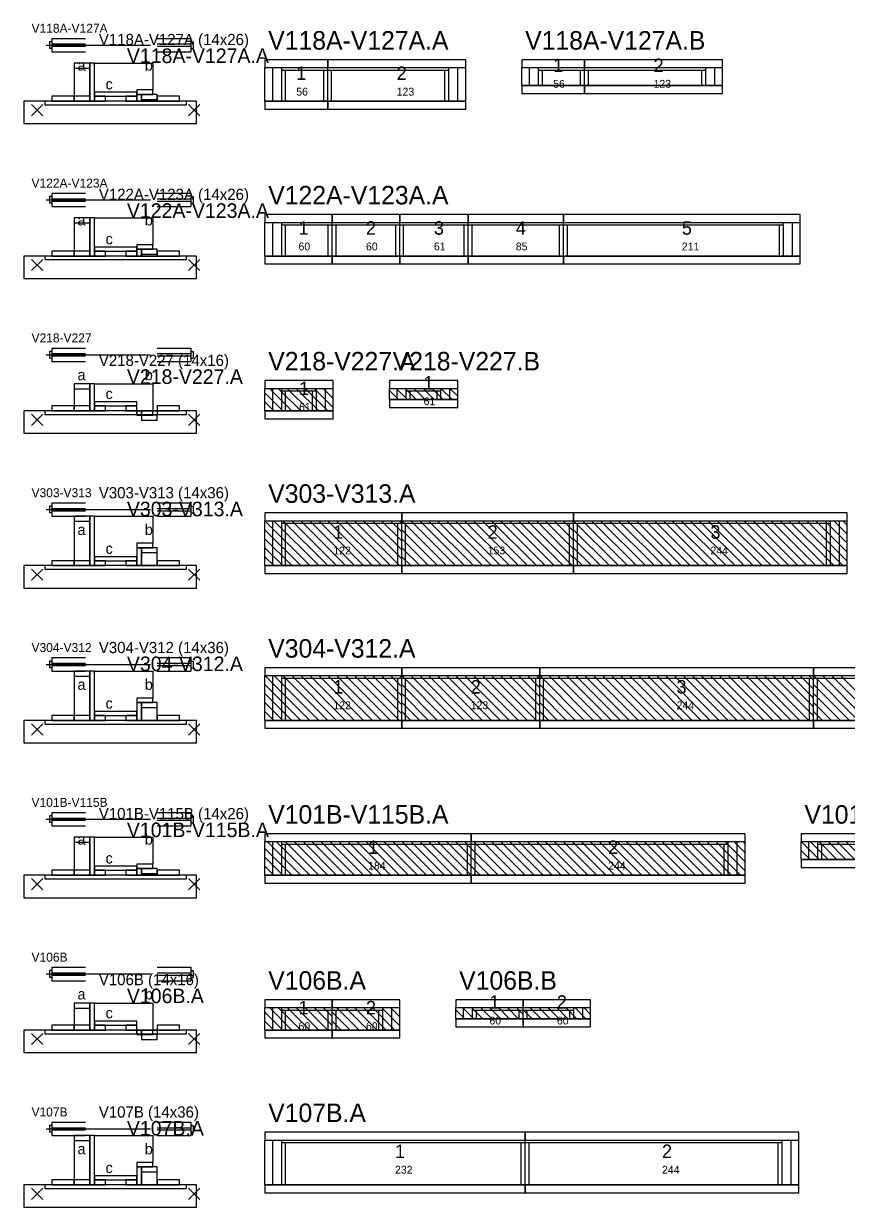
# Model space of a CAD drawing. Header units: metres. Extents: x -10 to 74425, y -2037 to 26.
# Drawn here: x 65070 to 65805, y -1042 to 13 of the extents above; entities that cross this region are included whole.
import ezdxf

# ---------------------------------------------------------------- set-up
doc = ezdxf.new("R2010")
doc.units = ezdxf.units.M
doc.layers.add('LABELS', color=3, linetype='Continuous')
doc.layers.add('VIGAS', color=7, linetype='Continuous')

msp = doc.modelspace()

# ---------------------------------------------------------------- linework, layer by layer
at = {"layer": 'VIGAS'}
for p, q in [((65095.2, 0), (65125.2, 0)), ((65095.2, 0), (65095.2, -12)), ((65189.2, 0), (65219.2, 0)), ((65219.2, 0), (65219.2, -12)), ((65090.2, -6), (65183.2, -6)), ((65093.2, -3), (65093.2, -9)), ((65095.2, -3), (65093.2, -3)), ((65095.2, -9), (65093.2, -9)), ((65095.2, -5), (65125.2, -5)), ((65095.2, -7), (65125.2, -7)), ((65189.2, -5), (65219.2, -5)), ((65189.2, -7), (65219.2, -7)), ((65219.2, -3), (65221.2, -3)), ((65219.2, -9), (65221.2, -9)), ((65221.2, -3), (65221.2, -9)), ((65095.2, -12), (65125.2, -12)), ((65189.2, -12), (65219.2, -12)), ((65285.2, -26), (65341.2, -26)), ((65285.2, -56), (65285.2, -26)), ((65292.2, -56), (65292.2, -26)), ((65300.2, -56), (65300.2, -26)), ((65300.2, -28.2), (65341.2, -28.2)), ((65303.7, -56), (65303.7, -28.2)), ((65337.7, -56), (65337.7, -28.2)), ((65341.2, -56), (65341.2, -26)), ((65341.2, -56), (65341.2, -26)), ((65341.2, -26), (65464.2, -26)), ((65341.2, -56), (65341.2, -26)), ((65341.2, -56), (65341.2, -26)), ((65341.2, -56), (65341.2, -26)), ((65341.2, -28.2), (65449.2, -28.2)), ((65344.7, -56), (65344.7, -28.2)), ((65445.7, -56), (65445.7, -28.2)), ((65449.2, -56), (65449.2, -26)), ((65457.2, -56), (65457.2, -26)), ((65464.2, -56), (65464.2, -26)), ((65514.2, -26), (65570.2, -26)), ((65514.2, -42), (65514.2, -26)), ((65521.2, -42), (65521.2, -26)), ((65529.2, -42), (65529.2, -26)), ((65529.2, -28.2), (65570.2, -28.2)), ((65532.7, -42), (65532.7, -28.2)), ((65566.7, -42), (65566.7, -28.2)), ((65570.2, -42), (65570.2, -26)), ((65570.2, -42), (65570.2, -26)), ((65570.2, -26), (65693.2, -26)), ((65570.2, -42), (65570.2, -26)), ((65570.2, -42), (65570.2, -26)), ((65570.2, -42), (65570.2, -26)), ((65570.2, -28.2), (65678.2, -28.2)), ((65573.7, -42), (65573.7, -28.2)), ((65674.7, -42), (65674.7, -28.2)), ((65678.2, -42), (65678.2, -26)), ((65686.2, -42), (65686.2, -26)), ((65693.2, -42), (65693.2, -26)), ((65514.2, -42), (65570.2, -42)), ((65529.2, -42), (65532.7, -42)), ((65566.7, -42), (65570.2, -42)), ((65570.2, -42), (65693.2, -42)), ((65570.2, -42), (65573.7, -42)), ((65674.7, -42), (65678.2, -42)), ((65077.2, -69), (65087.2, -59)), ((65077.2, -59), (65087.2, -69)), ((65217.2, -69), (65227.2, -59)), ((65217.2, -59), (65227.2, -69)), ((65285.2, -56), (65341.2, -56)), ((65300.2, -56), (65303.7, -56)), ((65337.7, -56), (65341.2, -56)), ((65341.2, -56), (65464.2, -56)), ((65341.2, -56), (65344.7, -56)), ((65445.7, -56), (65449.2, -56)), ((65090.2, -144), (65183.2, -144)), ((65093.2, -141), (65093.2, -147)), ((65095.2, -141), (65093.2, -141)), ((65095.2, -147), (65093.2, -147)), ((65095.2, -138), (65125.2, -138)), ((65095.2, -138), (65095.2, -150)), ((65095.2, -143), (65125.2, -143)), ((65095.2, -145), (65125.2, -145)), ((65189.2, -138), (65219.2, -138)), ((65189.2, -143), (65219.2, -143)), ((65189.2, -145), (65219.2, -145)), ((65219.2, -138), (65219.2, -150)), ((65219.2, -141), (65221.2, -141)), ((65219.2, -147), (65221.2, -147)), ((65221.2, -141), (65221.2, -147)), ((65095.2, -150), (65125.2, -150)), ((65189.2, -150), (65219.2, -150)), ((65285.2, -164), (65345.2, -164)), ((65285.2, -194), (65285.2, -164)), ((65292.2, -194), (65292.2, -164)), ((65300.2, -194), (65300.2, -164)), ((65300.2, -166.2), (65345.2, -166.2)), ((65303.7, -194), (65303.7, -166.2)), ((65341.7, -194), (65341.7, -166.2)), ((65345.2, -194), (65345.2, -164)), ((65345.2, -194), (65345.2, -164)), ((65345.2, -164), (65405.4, -164)), ((65345.2, -194), (65345.2, -164)), ((65345.2, -194), (65345.2, -164)), ((65345.2, -194), (65345.2, -164)), ((65345.2, -166.2), (65405.4, -166.2)), ((65348.7, -194), (65348.7, -166.2)), ((65401.9, -194), (65401.9, -166.2)), ((65405.4, -194), (65405.4, -164)), ((65405.4, -194), (65405.4, -164)), ((65405.4, -164), (65466.4, -164)), ((65405.4, -194), (65405.4, -164)), ((65405.4, -194), (65405.4, -164)), ((65405.4, -194), (65405.4, -164)), ((65405.4, -166.2), (65466.4, -166.2)), ((65408.9, -194), (65408.9, -166.2)), ((65462.9, -194), (65462.9, -166.2)), ((65466.4, -194), (65466.4, -164)), ((65466.4, -194), (65466.4, -164)), ((65466.4, -164), (65551.4, -164)), ((65466.4, -194), (65466.4, -164)), ((65466.4, -194), (65466.4, -164)), ((65466.4, -194), (65466.4, -164)), ((65466.4, -166.2), (65551.4, -166.2)), ((65469.9, -194), (65469.9, -166.2)), ((65547.9, -194), (65547.9, -166.2)), ((65551.4, -194), (65551.4, -164)), ((65551.4, -194), (65551.4, -164)), ((65551.4, -164), (65762.4, -164)), ((65551.4, -194), (65551.4, -164)), ((65551.4, -194), (65551.4, -164)), ((65551.4, -194), (65551.4, -164)), ((65551.4, -166.2), (65747.4, -166.2)), ((65554.9, -194), (65554.9, -166.2)), ((65743.9, -194), (65743.9, -166.2)), ((65747.4, -194), (65747.4, -164)), ((65755.4, -194), (65755.4, -164)), ((65762.4, -194), (65762.4, -164)), ((65077.2, -207), (65087.2, -197)), ((65077.2, -197), (65087.2, -207)), ((65217.2, -207), (65227.2, -197)), ((65217.2, -197), (65227.2, -207)), ((65285.2, -194), (65345.2, -194)), ((65300.2, -194), (65303.7, -194)), ((65341.7, -194), (65345.2, -194)), ((65345.2, -194), (65405.4, -194)), ((65345.2, -194), (65348.7, -194)), ((65401.9, -194), (65405.4, -194)), ((65405.4, -194), (65466.4, -194)), ((65405.4, -194), (65408.9, -194)), ((65462.9, -194), (65466.4, -194)), ((65466.4, -194), (65551.4, -194)), ((65466.4, -194), (65469.9, -194)), ((65547.9, -194), (65551.4, -194)), ((65551.4, -194), (65762.4, -194)), ((65551.4, -194), (65554.9, -194)), ((65743.9, -194), (65747.4, -194)), ((65090.2, -282), (65183.2, -282)), ((65093.2, -279), (65093.2, -285)), ((65095.2, -279), (65093.2, -279)), ((65095.2, -276), (65125.2, -276)), ((65095.2, -276), (65095.2, -288)), ((65095.2, -281), (65125.2, -281)), ((65095.2, -283), (65125.2, -283)), ((65189.2, -276), (65219.2, -276)), ((65189.2, -281), (65219.2, -281)), ((65189.2, -283), (65219.2, -283)), ((65219.2, -276), (65219.2, -288)), ((65219.2, -279), (65221.2, -279)), ((65221.2, -279), (65221.2, -285)), ((65095.2, -285), (65093.2, -285)), ((65095.2, -288), (65125.2, -288)), ((65189.2, -288), (65219.2, -288)), ((65219.2, -285), (65221.2, -285)), ((65285.2, -312), (65346.2, -312)), ((65285.2, -332), (65285.2, -312)), ((65301.2, -332), (65285.2, -316)), ((65309.2, -332), (65289.2, -312)), ((65292.2, -332), (65292.2, -312)), ((65317.2, -332), (65297.2, -312)), ((65300.2, -332), (65300.2, -312)), ((65300.2, -314.2), (65331.2, -314.2)), ((65303.7, -332), (65303.7, -314.2)), ((65325.2, -332), (65305.2, -312)), ((65333.2, -332), (65313.2, -312)), ((65341.2, -332), (65321.2, -312)), ((65327.7, -332), (65327.7, -314.2)), ((65346.2, -329), (65329.2, -312)), ((65331.2, -332), (65331.2, -312)), ((65346.2, -321), (65337.2, -312)), ((65339.2, -332), (65339.2, -312)), ((65346.2, -313), (65345.2, -312)), ((65346.2, -332), (65346.2, -312)), ((65396.2, -312), (65457.2, -312)), ((65396.2, -322), (65396.2, -312)), ((65404.2, -322), (65396.2, -314)), ((65412.2, -322), (65402.2, -312)), ((65403.2, -322), (65403.2, -312)), ((65420.2, -322), (65410.2, -312)), ((65411.2, -322), (65411.2, -312)), ((65411.2, -314.2), (65442.2, -314.2)), ((65414.7, -322), (65414.7, -314.2)), ((65428.2, -322), (65418.2, -312)), ((65436.2, -322), (65426.2, -312)), ((65444.2, -322), (65434.2, -312)), ((65438.7, -322), (65438.7, -314.2)), ((65442.2, -322), (65442.2, -312)), ((65452.2, -322), (65442.2, -312)), ((65450.2, -322), (65450.2, -312)), ((65457.2, -319), (65450.2, -312)), ((65457.2, -322), (65457.2, -312)), ((65293.2, -332), (65285.2, -324)), ((65396.2, -322), (65457.2, -322)), ((65396.2, -322), (65396.2, -322)), ((65411.2, -322), (65414.7, -322)), ((65438.7, -322), (65442.2, -322)), ((65077.2, -345), (65087.2, -335)), ((65077.2, -335), (65087.2, -345)), ((65217.2, -345), (65227.2, -335)), ((65217.2, -335), (65227.2, -345)), ((65285.2, -332), (65346.2, -332)), ((65285.2, -332), (65285.2, -332)), ((65300.2, -332), (65303.7, -332)), ((65327.7, -332), (65331.2, -332)), ((65090.2, -420), (65183.2, -420)), ((65093.2, -417), (65093.2, -423)), ((65095.2, -417), (65093.2, -417)), ((65095.2, -414), (65125.2, -414)), ((65095.2, -414), (65095.2, -426)), ((65095.2, -419), (65125.2, -419)), ((65095.2, -421), (65125.2, -421)), ((65189.2, -414), (65219.2, -414)), ((65189.2, -419), (65219.2, -419)), ((65189.2, -421), (65219.2, -421)), ((65219.2, -414), (65219.2, -426)), ((65219.2, -417), (65221.2, -417)), ((65221.2, -417), (65221.2, -423)), ((65095.2, -423), (65093.2, -423)), ((65095.2, -426), (65125.2, -426)), ((65189.2, -426), (65219.2, -426)), ((65219.2, -423), (65221.2, -423)), ((65285.2, -430), (65407.2, -430)), ((65285.2, -470), (65285.2, -430)), ((65325.2, -470), (65285.2, -430)), ((65292.2, -470), (65292.2, -430)), ((65333.2, -470), (65293.2, -430)), ((65300.2, -470), (65300.2, -430)), ((65300.2, -432.2), (65407.2, -432.2)), ((65341.2, -470), (65301.2, -430)), ((65303.7, -470), (65303.7, -432.2)), ((65349.2, -470), (65309.2, -430)), ((65357.2, -470), (65317.2, -430)), ((65365.2, -470), (65325.2, -430)), ((65373.2, -470), (65333.2, -430)), ((65381.2, -470), (65341.2, -430)), ((65389.2, -470), (65349.2, -430)), ((65397.2, -470), (65357.2, -430)), ((65405.2, -470), (65365.2, -430)), ((65407.2, -464), (65373.2, -430)), ((65407.2, -456), (65381.2, -430)), ((65407.2, -448), (65389.2, -430)), ((65407.2, -440), (65397.2, -430)), ((65403.7, -470), (65403.7, -432.2)), ((65407.2, -432), (65405.2, -430)), ((65407.2, -470), (65407.2, -430)), ((65407.2, -470), (65407.2, -430)), ((65407.2, -430), (65560.4, -430)), ((65407.2, -470), (65407.2, -430)), ((65407.2, -470), (65407.2, -430)), ((65407.2, -470), (65407.2, -430)), ((65447.2, -470), (65407.2, -430)), ((65407.2, -432.2), (65560.4, -432.2)), ((65410.7, -470), (65410.7, -432.2)), ((65455.2, -470), (65415.2, -430)), ((65463.2, -470), (65423.2, -430)), ((65471.2, -470), (65431.2, -430)), ((65479.2, -470), (65439.2, -430)), ((65487.2, -470), (65447.2, -430)), ((65495.2, -470), (65455.2, -430)), ((65503.2, -470), (65463.2, -430)), ((65511.2, -470), (65471.2, -430)), ((65519.2, -470), (65479.2, -430)), ((65527.2, -470), (65487.2, -430)), ((65535.2, -470), (65495.2, -430)), ((65543.2, -470), (65503.2, -430)), ((65551.2, -470), (65511.2, -430)), ((65559.2, -470), (65519.2, -430)), ((65560.4, -463.2), (65527.2, -430)), ((65560.4, -455.2), (65535.2, -430)), ((65560.4, -447.2), (65543.2, -430)), ((65560.4, -439.2), (65551.2, -430)), ((65556.9, -470), (65556.9, -432.2)), ((65560.4, -431.2), (65559.2, -430)), ((65560.4, -470), (65560.4, -430)), ((65560.4, -470), (65560.4, -430)), ((65560.4, -430), (65804.4, -430)), ((65560.4, -470), (65560.4, -430)), ((65560.4, -470), (65560.4, -430)), ((65560.4, -470), (65560.4, -430)), ((65600.4, -470), (65560.4, -430)), ((65560.4, -432.2), (65789.4, -432.2)), ((65563.9, -470), (65563.9, -432.2)), ((65608.4, -470), (65568.4, -430)), ((65616.4, -470), (65576.4, -430)), ((65624.4, -470), (65584.4, -430)), ((65632.4, -470), (65592.4, -430)), ((65640.4, -470), (65600.4, -430)), ((65648.4, -470), (65608.4, -430)), ((65656.4, -470), (65616.4, -430)), ((65664.4, -470), (65624.4, -430)), ((65672.4, -470), (65632.4, -430)), ((65680.4, -470), (65640.4, -430)), ((65688.4, -470), (65648.4, -430)), ((65696.4, -470), (65656.4, -430)), ((65704.4, -470), (65664.4, -430)), ((65712.4, -470), (65672.4, -430)), ((65720.4, -470), (65680.4, -430)), ((65728.4, -470), (65688.4, -430)), ((65736.4, -470), (65696.4, -430)), ((65744.4, -470), (65704.4, -430)), ((65752.4, -470), (65712.4, -430)), ((65760.4, -470), (65720.4, -430)), ((65768.4, -470), (65728.4, -430)), ((65776.4, -470), (65736.4, -430)), ((65784.4, -470), (65744.4, -430)), ((65792.4, -470), (65752.4, -430)), ((65800.4, -470), (65760.4, -430)), ((65804.4, -466), (65768.4, -430)), ((65804.4, -458), (65776.4, -430)), ((65804.4, -450), (65784.4, -430)), ((65785.9, -470), (65785.9, -432.2)), ((65789.4, -470), (65789.4, -430)), ((65804.4, -442), (65792.4, -430)), ((65797.4, -470), (65797.4, -430)), ((65804.4, -434), (65800.4, -430)), ((65804.4, -470), (65804.4, -430)), ((65317.2, -470), (65285.2, -438)), ((65439.2, -470), (65407.2, -438)), ((65592.4, -470), (65560.4, -438)), ((65309.2, -470), (65285.2, -446)), ((65431.2, -470), (65407.2, -446)), ((65584.4, -470), (65560.4, -446)), ((65301.2, -470), (65285.2, -454)), ((65293.2, -470), (65285.2, -462)), ((65423.2, -470), (65407.2, -454)), ((65415.2, -470), (65407.2, -462)), ((65576.4, -470), (65560.4, -454)), ((65568.4, -470), (65560.4, -462)), ((65077.2, -483), (65087.2, -473)), ((65077.2, -473), (65087.2, -483)), ((65217.2, -483), (65227.2, -473)), ((65217.2, -473), (65227.2, -483)), ((65285.2, -470), (65407.2, -470)), ((65285.2, -470), (65285.2, -470)), ((65300.2, -470), (65303.7, -470)), ((65403.7, -470), (65407.2, -470)), ((65407.2, -470), (65560.4, -470)), ((65407.2, -470), (65410.7, -470)), ((65407.2, -470), (65407.2, -470)), ((65556.9, -470), (65560.4, -470)), ((65560.4, -470), (65804.4, -470)), ((65560.4, -470), (65563.9, -470)), ((65560.4, -470), (65560.4, -470)), ((65785.9, -470), (65789.4, -470)), ((65090.2, -558), (65183.2, -558)), ((65093.2, -555), (65093.2, -561)), ((65095.2, -555), (65093.2, -555)), ((65095.2, -552), (65125.2, -552)), ((65095.2, -552), (65095.2, -564)), ((65095.2, -557), (65125.2, -557)), ((65095.2, -559), (65125.2, -559)), ((65189.2, -552), (65219.2, -552)), ((65189.2, -557), (65219.2, -557)), ((65189.2, -559), (65219.2, -559)), ((65219.2, -552), (65219.2, -564)), ((65219.2, -555), (65221.2, -555)), ((65221.2, -555), (65221.2, -561)), ((65095.2, -561), (65093.2, -561)), ((65095.2, -564), (65125.2, -564)), ((65189.2, -564), (65219.2, -564)), ((65219.2, -561), (65221.2, -561)), ((65285.2, -568), (65407.2, -568)), ((65285.2, -608), (65285.2, -568)), ((65325.2, -608), (65285.2, -568)), ((65292.2, -608), (65292.2, -568)), ((65333.2, -608), (65293.2, -568)), ((65300.2, -608), (65300.2, -568)), ((65341.2, -608), (65301.2, -568)), ((65349.2, -608), (65309.2, -568)), ((65357.2, -608), (65317.2, -568)), ((65365.2, -608), (65325.2, -568)), ((65373.2, -608), (65333.2, -568)), ((65381.2, -608), (65341.2, -568)), ((65389.2, -608), (65349.2, -568)), ((65397.2, -608), (65357.2, -568)), ((65405.2, -608), (65365.2, -568)), ((65407.2, -602), (65373.2, -568)), ((65407.2, -594), (65381.2, -568)), ((65407.2, -586), (65389.2, -568)), ((65407.2, -578), (65397.2, -568)), ((65407.2, -570), (65405.2, -568)), ((65407.2, -608), (65407.2, -568)), ((65407.2, -608), (65407.2, -568)), ((65407.2, -568), (65530.2, -568)), ((65407.2, -608), (65407.2, -568)), ((65407.2, -608), (65407.2, -568)), ((65407.2, -608), (65407.2, -568)), ((65447.2, -608), (65407.2, -568)), ((65455.2, -608), (65415.2, -568)), ((65463.2, -608), (65423.2, -568)), ((65471.2, -608), (65431.2, -568)), ((65479.2, -608), (65439.2, -568)), ((65487.2, -608), (65447.2, -568)), ((65495.2, -608), (65455.2, -568)), ((65503.2, -608), (65463.2, -568)), ((65511.2, -608), (65471.2, -568)), ((65519.2, -608), (65479.2, -568)), ((65527.2, -608), (65487.2, -568)), ((65530.2, -603), (65495.2, -568)), ((65530.2, -595), (65503.2, -568)), ((65530.2, -587), (65511.2, -568)), ((65530.2, -579), (65519.2, -568)), ((65530.2, -571), (65527.2, -568)), ((65530.2, -608), (65530.2, -568)), ((65530.2, -608), (65530.2, -568)), ((65530.2, -568), (65774.2, -568)), ((65530.2, -608), (65530.2, -568)), ((65530.2, -608), (65530.2, -568)), ((65530.2, -608), (65530.2, -568)), ((65570.2, -608), (65530.2, -568)), ((65578.2, -608), (65538.2, -568)), ((65586.2, -608), (65546.2, -568)), ((65594.2, -608), (65554.2, -568)), ((65602.2, -608), (65562.2, -568)), ((65610.2, -608), (65570.2, -568)), ((65618.2, -608), (65578.2, -568)), ((65626.2, -608), (65586.2, -568)), ((65634.2, -608), (65594.2, -568)), ((65642.2, -608), (65602.2, -568)), ((65650.2, -608), (65610.2, -568)), ((65658.2, -608), (65618.2, -568)), ((65666.2, -608), (65626.2, -568)), ((65674.2, -608), (65634.2, -568)), ((65682.2, -608), (65642.2, -568)), ((65690.2, -608), (65650.2, -568)), ((65698.2, -608), (65658.2, -568)), ((65706.2, -608), (65666.2, -568)), ((65714.2, -608), (65674.2, -568)), ((65722.2, -608), (65682.2, -568)), ((65730.2, -608), (65690.2, -568)), ((65738.2, -608), (65698.2, -568)), ((65746.2, -608), (65706.2, -568)), ((65754.2, -608), (65714.2, -568)), ((65762.2, -608), (65722.2, -568)), ((65770.2, -608), (65730.2, -568)), ((65774.2, -604), (65738.2, -568)), ((65774.2, -596), (65746.2, -568)), ((65774.2, -588), (65754.2, -568)), ((65774.2, -580), (65762.2, -568)), ((65774.2, -572), (65770.2, -568)), ((65774.2, -608), (65774.2, -568)), ((65774.2, -608), (65774.2, -568)), ((65774.2, -568), (66018.2, -568)), ((65774.2, -608), (65774.2, -568)), ((65774.2, -608), (65774.2, -568)), ((65774.2, -608), (65774.2, -568)), ((65814.2, -608), (65774.2, -568)), ((65822.2, -608), (65782.2, -568)), ((65830.2, -608), (65790.2, -568)), ((65838.2, -608), (65798.2, -568)), ((65317.2, -608), (65285.2, -576)), ((65300.2, -570.2), (65407.2, -570.2)), ((65303.7, -608), (65303.7, -570.2)), ((65403.7, -608), (65403.7, -570.2)), ((65407.2, -570.2), (65530.2, -570.2)), ((65439.2, -608), (65407.2, -576)), ((65410.7, -608), (65410.7, -570.2)), ((65526.7, -608), (65526.7, -570.2)), ((65530.2, -570.2), (65774.2, -570.2)), ((65562.2, -608), (65530.2, -576)), ((65533.7, -608), (65533.7, -570.2)), ((65770.7, -608), (65770.7, -570.2)), ((65774.2, -570.2), (66018.2, -570.2)), ((65806.2, -608), (65774.2, -576)), ((65777.7, -608), (65777.7, -570.2)), ((65309.2, -608), (65285.2, -584)), ((65431.2, -608), (65407.2, -584)), ((65554.2, -608), (65530.2, -584)), ((65798.2, -608), (65774.2, -584)), ((65301.2, -608), (65285.2, -592)), ((65293.2, -608), (65285.2, -600)), ((65423.2, -608), (65407.2, -592)), ((65415.2, -608), (65407.2, -600)), ((65546.2, -608), (65530.2, -592)), ((65538.2, -608), (65530.2, -600)), ((65790.2, -608), (65774.2, -592)), ((65782.2, -608), (65774.2, -600)), ((65077.2, -621), (65087.2, -611)), ((65077.2, -611), (65087.2, -621)), ((65217.2, -621), (65227.2, -611)), ((65217.2, -611), (65227.2, -621)), ((65285.2, -608), (65407.2, -608)), ((65285.2, -608), (65285.2, -608)), ((65300.2, -608), (65303.7, -608)), ((65403.7, -608), (65407.2, -608)), ((65407.2, -608), (65530.2, -608)), ((65407.2, -608), (65410.7, -608)), ((65407.2, -608), (65407.2, -608)), ((65526.7, -608), (65530.2, -608)), ((65530.2, -608), (65774.2, -608)), ((65530.2, -608), (65533.7, -608)), ((65530.2, -608), (65530.2, -608)), ((65770.7, -608), (65774.2, -608)), ((65774.2, -608), (66018.2, -608)), ((65774.2, -608), (65777.7, -608)), ((65774.2, -608), (65774.2, -608)), ((65090.2, -696), (65183.2, -696)), ((65093.2, -693), (65093.2, -699)), ((65095.2, -693), (65093.2, -693)), ((65095.2, -690), (65125.2, -690)), ((65095.2, -690), (65095.2, -702)), ((65095.2, -695), (65125.2, -695)), ((65189.2, -690), (65219.2, -690)), ((65189.2, -695), (65219.2, -695)), ((65219.2, -690), (65219.2, -702)), ((65219.2, -693), (65221.2, -693)), ((65221.2, -693), (65221.2, -699)), ((65095.2, -699), (65093.2, -699)), ((65095.2, -697), (65125.2, -697)), ((65095.2, -702), (65125.2, -702)), ((65189.2, -697), (65219.2, -697)), ((65189.2, -702), (65219.2, -702)), ((65219.2, -699), (65221.2, -699)), ((65285.2, -716), (65469.2, -716)), ((65285.2, -746), (65285.2, -716)), ((65317.2, -746), (65287.2, -716)), ((65292.2, -746), (65292.2, -716)), ((65325.2, -746), (65295.2, -716)), ((65300.2, -746), (65300.2, -716)), ((65333.2, -746), (65303.2, -716)), ((65341.2, -746), (65311.2, -716)), ((65349.2, -746), (65319.2, -716)), ((65357.2, -746), (65327.2, -716)), ((65365.2, -746), (65335.2, -716)), ((65373.2, -746), (65343.2, -716)), ((65381.2, -746), (65351.2, -716)), ((65389.2, -746), (65359.2, -716)), ((65397.2, -746), (65367.2, -716)), ((65405.2, -746), (65375.2, -716)), ((65413.2, -746), (65383.2, -716)), ((65421.2, -746), (65391.2, -716)), ((65429.2, -746), (65399.2, -716)), ((65437.2, -746), (65407.2, -716)), ((65445.2, -746), (65415.2, -716)), ((65453.2, -746), (65423.2, -716)), ((65461.2, -746), (65431.2, -716)), ((65469.2, -746), (65439.2, -716)), ((65469.2, -738), (65447.2, -716)), ((65469.2, -730), (65455.2, -716)), ((65469.2, -722), (65463.2, -716)), ((65469.2, -746), (65469.2, -716)), ((65469.2, -746), (65469.2, -716)), ((65469.2, -716), (65713.2, -716)), ((65469.2, -746), (65469.2, -716)), ((65469.2, -746), (65469.2, -716)), ((65469.2, -746), (65469.2, -716)), ((65501.2, -746), (65471.2, -716)), ((65509.2, -746), (65479.2, -716)), ((65517.2, -746), (65487.2, -716)), ((65525.2, -746), (65495.2, -716)), ((65533.2, -746), (65503.2, -716)), ((65541.2, -746), (65511.2, -716)), ((65549.2, -746), (65519.2, -716)), ((65557.2, -746), (65527.2, -716)), ((65565.2, -746), (65535.2, -716)), ((65573.2, -746), (65543.2, -716)), ((65581.2, -746), (65551.2, -716)), ((65589.2, -746), (65559.2, -716)), ((65597.2, -746), (65567.2, -716)), ((65605.2, -746), (65575.2, -716)), ((65613.2, -746), (65583.2, -716)), ((65621.2, -746), (65591.2, -716)), ((65629.2, -746), (65599.2, -716)), ((65637.2, -746), (65607.2, -716)), ((65645.2, -746), (65615.2, -716)), ((65653.2, -746), (65623.2, -716)), ((65661.2, -746), (65631.2, -716)), ((65669.2, -746), (65639.2, -716)), ((65677.2, -746), (65647.2, -716)), ((65685.2, -746), (65655.2, -716)), ((65693.2, -746), (65663.2, -716)), ((65701.2, -746), (65671.2, -716)), ((65709.2, -746), (65679.2, -716)), ((65713.2, -742), (65687.2, -716)), ((65713.2, -734), (65695.2, -716)), ((65698.2, -746), (65698.2, -716)), ((65713.2, -726), (65703.2, -716)), ((65706.2, -746), (65706.2, -716)), ((65713.2, -718), (65711.2, -716)), ((65713.2, -746), (65713.2, -716)), ((65763.2, -716), (65947.2, -716)), ((65763.2, -732), (65763.2, -716)), ((65779.2, -732), (65763.2, -716)), ((65770.2, -732), (65770.2, -716)), ((65787.2, -732), (65771.2, -716)), ((65778.2, -732), (65778.2, -716)), ((65795.2, -732), (65779.2, -716)), ((65803.2, -732), (65787.2, -716)), ((65811.2, -732), (65795.2, -716)), ((65819.2, -732), (65803.2, -716)), ((65309.2, -746), (65285.2, -722)), ((65300.2, -718.2), (65469.2, -718.2)), ((65303.7, -746), (65303.7, -718.2)), ((65465.7, -746), (65465.7, -718.2)), ((65469.2, -718.2), (65698.2, -718.2)), ((65493.2, -746), (65469.2, -722)), ((65472.7, -746), (65472.7, -718.2)), ((65694.7, -746), (65694.7, -718.2)), ((65771.2, -732), (65763.2, -724)), ((65778.2, -718.2), (65947.2, -718.2)), ((65781.7, -732), (65781.7, -718.2)), ((65301.2, -746), (65285.2, -730)), ((65293.2, -746), (65285.2, -738)), ((65485.2, -746), (65469.2, -730)), ((65477.2, -746), (65469.2, -738)), ((65763.2, -732), (65947.2, -732)), ((65763.2, -732), (65763.2, -732)), ((65778.2, -732), (65781.7, -732)), ((65077.2, -759), (65087.2, -749)), ((65077.2, -749), (65087.2, -759)), ((65217.2, -759), (65227.2, -749)), ((65217.2, -749), (65227.2, -759)), ((65285.2, -746), (65469.2, -746)), ((65285.2, -746), (65285.2, -746)), ((65300.2, -746), (65303.7, -746)), ((65465.7, -746), (65469.2, -746)), ((65469.2, -746), (65713.2, -746)), ((65469.2, -746), (65472.7, -746)), ((65469.2, -746), (65469.2, -746)), ((65694.7, -746), (65698.2, -746)), ((65093.2, -831), (65093.2, -837)), ((65095.2, -831), (65093.2, -831)), ((65095.2, -828), (65125.2, -828)), ((65095.2, -828), (65095.2, -840)), ((65095.2, -833), (65125.2, -833)), ((65189.2, -828), (65219.2, -828)), ((65189.2, -833), (65219.2, -833)), ((65219.2, -828), (65219.2, -840)), ((65219.2, -831), (65221.2, -831)), ((65221.2, -831), (65221.2, -837)), ((65090.2, -834), (65183.2, -834)), ((65095.2, -837), (65093.2, -837)), ((65095.2, -835), (65125.2, -835)), ((65095.2, -840), (65125.2, -840)), ((65189.2, -835), (65219.2, -835)), ((65189.2, -840), (65219.2, -840)), ((65219.2, -837), (65221.2, -837)), ((65285.2, -864), (65345.2, -864)), ((65285.2, -884), (65285.2, -864)), ((65309.2, -884), (65289.2, -864)), ((65292.2, -884), (65292.2, -864)), ((65317.2, -884), (65297.2, -864)), ((65300.2, -884), (65300.2, -864)), ((65325.2, -884), (65305.2, -864)), ((65333.2, -884), (65313.2, -864)), ((65341.2, -884), (65321.2, -864)), ((65345.2, -880), (65329.2, -864)), ((65345.2, -872), (65337.2, -864)), ((65345.2, -884), (65345.2, -864)), ((65345.2, -884), (65345.2, -864)), ((65345.2, -864), (65405.4, -864)), ((65345.2, -884), (65345.2, -864)), ((65345.2, -884), (65345.2, -864)), ((65345.2, -884), (65345.2, -864)), ((65345.2, -864), (65345.2, -864)), ((65369.2, -884), (65349.2, -864)), ((65377.2, -884), (65357.2, -864)), ((65385.2, -884), (65365.2, -864)), ((65393.2, -884), (65373.2, -864)), ((65401.2, -884), (65381.2, -864)), ((65405.4, -880.2), (65389.2, -864)), ((65390.4, -884), (65390.4, -864)), ((65405.4, -872.2), (65397.2, -864)), ((65398.4, -884), (65398.4, -864)), ((65405.4, -864.2), (65405.2, -864)), ((65405.4, -884), (65405.4, -864)), ((65455.4, -864), (65515.4, -864)), ((65455.4, -874), (65455.4, -864)), ((65471.4, -874), (65461.4, -864)), ((65462.4, -874), (65462.4, -864)), ((65479.4, -874), (65469.4, -864)), ((65470.4, -874), (65470.4, -864)), ((65487.4, -874), (65477.4, -864)), ((65495.4, -874), (65485.4, -864)), ((65503.4, -874), (65493.4, -864)), ((65511.4, -874), (65501.4, -864)), ((65515.4, -870), (65509.4, -864)), ((65515.4, -874), (65515.4, -864)), ((65515.4, -874), (65515.4, -864)), ((65515.4, -864), (65575.6, -864)), ((65515.4, -874), (65515.4, -864)), ((65515.4, -874), (65515.4, -864)), ((65515.4, -874), (65515.4, -864)), ((65531.4, -874), (65521.4, -864)), ((65539.4, -874), (65529.4, -864)), ((65547.4, -874), (65537.4, -864)), ((65555.4, -874), (65545.4, -864)), ((65563.4, -874), (65553.4, -864)), ((65560.6, -874), (65560.6, -864)), ((65571.4, -874), (65561.4, -864)), ((65568.6, -874), (65568.6, -864)), ((65575.6, -870.2), (65569.4, -864)), ((65575.6, -874), (65575.6, -864)), ((65301.2, -884), (65285.2, -868)), ((65300.2, -866.2), (65345.2, -866.2)), ((65303.7, -884), (65303.7, -866.2)), ((65341.7, -884), (65341.7, -866.2)), ((65345.2, -866.2), (65390.4, -866.2)), ((65361.2, -884), (65345.2, -868)), ((65348.7, -884), (65348.7, -866.2)), ((65386.9, -884), (65386.9, -866.2)), ((65463.4, -874), (65455.4, -866)), ((65455.4, -874), (65515.4, -874)), ((65455.4, -874), (65455.4, -874)), ((65470.4, -866.2), (65515.4, -866.2)), ((65470.4, -874), (65473.9, -874)), ((65473.9, -874), (65473.9, -866.2)), ((65511.9, -874), (65511.9, -866.2)), ((65511.9, -874), (65515.4, -874)), ((65523.4, -874), (65515.4, -866)), ((65515.4, -866.2), (65560.6, -866.2)), ((65515.4, -874), (65575.6, -874)), ((65515.4, -874), (65518.9, -874)), ((65515.4, -874), (65515.4, -874)), ((65518.9, -874), (65518.9, -866.2)), ((65557.1, -874), (65557.1, -866.2)), ((65557.1, -874), (65560.6, -874)), ((65293.2, -884), (65285.2, -876)), ((65285.2, -884), (65345.2, -884)), ((65285.2, -884), (65285.2, -884)), ((65300.2, -884), (65303.7, -884)), ((65341.7, -884), (65345.2, -884)), ((65353.2, -884), (65345.2, -876)), ((65345.2, -884), (65405.4, -884)), ((65345.2, -884), (65348.7, -884)), ((65345.2, -884), (65345.2, -884)), ((65386.9, -884), (65390.4, -884)), ((65077.2, -897), (65087.2, -887)), ((65077.2, -887), (65087.2, -897)), ((65217.2, -897), (65227.2, -887)), ((65217.2, -887), (65227.2, -897)), ((65093.2, -969), (65093.2, -975)), ((65095.2, -969), (65093.2, -969)), ((65095.2, -966), (65125.2, -966)), ((65095.2, -966), (65095.2, -978)), ((65189.2, -966), (65219.2, -966)), ((65219.2, -966), (65219.2, -978)), ((65219.2, -969), (65221.2, -969)), ((65221.2, -969), (65221.2, -975)), ((65090.2, -972), (65183.2, -972)), ((65095.2, -975), (65093.2, -975)), ((65095.2, -971), (65125.2, -971)), ((65095.2, -973), (65125.2, -973)), ((65095.2, -978), (65125.2, -978)), ((65189.2, -971), (65219.2, -971)), ((65189.2, -973), (65219.2, -973)), ((65189.2, -978), (65219.2, -978)), ((65219.2, -975), (65221.2, -975)), ((65285.2, -982), (65517.2, -982)), ((65285.2, -1022), (65285.2, -982)), ((65292.2, -1022), (65292.2, -982)), ((65300.2, -1022), (65300.2, -982)), ((65300.2, -984.2), (65517.2, -984.2)), ((65303.7, -1022), (65303.7, -984.2)), ((65513.7, -1022), (65513.7, -984.2)), ((65517.2, -1022), (65517.2, -982)), ((65517.2, -1022), (65517.2, -982)), ((65517.2, -982), (65761.2, -982)), ((65517.2, -1022), (65517.2, -982)), ((65517.2, -1022), (65517.2, -982)), ((65517.2, -1022), (65517.2, -982)), ((65517.2, -984.2), (65746.2, -984.2)), ((65520.7, -1022), (65520.7, -984.2)), ((65742.7, -1022), (65742.7, -984.2)), ((65746.2, -1022), (65746.2, -982)), ((65754.2, -1022), (65754.2, -982)), ((65761.2, -1022), (65761.2, -982)), ((65285.2, -1022), (65517.2, -1022)), ((65300.2, -1022), (65303.7, -1022)), ((65513.7, -1022), (65517.2, -1022)), ((65517.2, -1022), (65761.2, -1022)), ((65517.2, -1022), (65520.7, -1022)), ((65742.7, -1022), (65746.2, -1022)), ((65077.2, -1035), (65087.2, -1025)), ((65077.2, -1025), (65087.2, -1035)), ((65217.2, -1035), (65227.2, -1025)), ((65217.2, -1025), (65227.2, -1035))]:
    msp.add_line(p, q, dxfattribs=at)
for points in [[(65285.2, -26), (65341.2, -26), (65341.2, -19), (65285.2, -19)], [(65341.2, -26), (65464.2, -26), (65464.2, -19), (65341.2, -19)], [(65514.2, -26), (65570.2, -26), (65570.2, -19), (65514.2, -19)], [(65570.2, -26), (65693.2, -26), (65693.2, -19), (65570.2, -19)], [(65115.2, -56), (65129.2, -56), (65129.2, -22), (65115.2, -22)], [(65115.2, -26.4), (65129.2, -26.4), (65129.2, -22), (65115.2, -22)], [(65129.2, -56), (65133.2, -56), (65133.2, -22), (65129.2, -22)], [(65133.2, -48), (65133.2, -22), (65185.2, -22), (65185.2, -46), (65171.2, -46), (65171.2, -48)], [(65514.2, -49), (65570.2, -49), (65570.2, -42), (65514.2, -42)], [(65570.2, -49), (65693.2, -49), (65693.2, -42), (65570.2, -42)], [(65095.2, -56), (65115.2, -56), (65115.2, -51.6), (65095.2, -51.6)], [(65115.2, -56), (65129.2, -56), (65129.2, -51.6), (65115.2, -51.6)], [(65133.2, -51.6), (65171.2, -51.6), (65171.2, -48), (65133.2, -48)], [(65133.2, -56), (65143.2, -56), (65143.2, -51.6), (65133.2, -51.6)], [(65161.2, -56), (65171.2, -56), (65171.2, -51.6), (65161.2, -51.6)], [(65171.2, -50), (65185.2, -50), (65185.2, -46), (65171.2, -46)], [(65171.2, -56), (65175.2, -56), (65175.2, -50), (65171.2, -50)], [(65175.2, -56), (65189.2, -56), (65189.2, -50), (65175.2, -50)], [(65175.2, -54.4), (65189.2, -54.4), (65189.2, -50), (65175.2, -50)], [(65189.2, -56), (65209.2, -56), (65209.2, -51.6), (65189.2, -51.6)], [(65070.2, -76), (65224.2, -76), (65224.2, -56), (65070.2, -56)], [(65089.2, -59.2), (65215.2, -59.2), (65215.2, -56), (65089.2, -56)], [(65285.2, -63), (65341.2, -63), (65341.2, -56), (65285.2, -56)], [(65341.2, -63), (65464.2, -63), (65464.2, -56), (65341.2, -56)], [(65285.2, -164), (65345.2, -164), (65345.2, -157), (65285.2, -157)], [(65345.2, -164), (65405.4, -164), (65405.4, -157), (65345.2, -157)], [(65405.4, -164), (65466.4, -164), (65466.4, -157), (65405.4, -157)], [(65466.4, -164), (65551.4, -164), (65551.4, -157), (65466.4, -157)], [(65551.4, -164), (65762.4, -164), (65762.4, -157), (65551.4, -157)], [(65115.2, -194), (65129.2, -194), (65129.2, -160), (65115.2, -160)], [(65115.2, -164.4), (65129.2, -164.4), (65129.2, -160), (65115.2, -160)], [(65129.2, -194), (65133.2, -194), (65133.2, -160), (65129.2, -160)], [(65133.2, -186), (65133.2, -160), (65185.2, -160), (65185.2, -184), (65171.2, -184), (65171.2, -186)], [(65095.2, -194), (65115.2, -194), (65115.2, -189.6), (65095.2, -189.6)], [(65115.2, -194), (65129.2, -194), (65129.2, -189.6), (65115.2, -189.6)], [(65133.2, -189.6), (65171.2, -189.6), (65171.2, -186), (65133.2, -186)], [(65133.2, -194), (65143.2, -194), (65143.2, -189.6), (65133.2, -189.6)], [(65161.2, -194), (65171.2, -194), (65171.2, -189.6), (65161.2, -189.6)], [(65171.2, -188), (65185.2, -188), (65185.2, -184), (65171.2, -184)], [(65171.2, -194), (65175.2, -194), (65175.2, -188), (65171.2, -188)], [(65175.2, -194), (65189.2, -194), (65189.2, -188), (65175.2, -188)], [(65175.2, -192.4), (65189.2, -192.4), (65189.2, -188), (65175.2, -188)], [(65189.2, -194), (65209.2, -194), (65209.2, -189.6), (65189.2, -189.6)], [(65070.2, -214), (65224.2, -214), (65224.2, -194), (65070.2, -194)], [(65089.2, -197.2), (65215.2, -197.2), (65215.2, -194), (65089.2, -194)], [(65285.2, -201), (65345.2, -201), (65345.2, -194), (65285.2, -194)], [(65345.2, -201), (65405.4, -201), (65405.4, -194), (65345.2, -194)], [(65405.4, -201), (65466.4, -201), (65466.4, -194), (65405.4, -194)], [(65466.4, -201), (65551.4, -201), (65551.4, -194), (65466.4, -194)], [(65551.4, -201), (65762.4, -201), (65762.4, -194), (65551.4, -194)], [(65285.2, -312), (65346.2, -312), (65346.2, -305), (65285.2, -305)], [(65396.2, -312), (65457.2, -312), (65457.2, -305), (65396.2, -305)], [(65115.2, -332), (65129.2, -332), (65129.2, -308), (65115.2, -308)], [(65115.2, -312.4), (65129.2, -312.4), (65129.2, -308), (65115.2, -308)], [(65129.2, -332), (65133.2, -332), (65133.2, -308), (65129.2, -308)], [(65133.2, -324), (65133.2, -308), (65185.2, -308), (65185.2, -332), (65171.2, -332), (65171.2, -324)], [(65133.2, -327.6), (65171.2, -327.6), (65171.2, -324), (65133.2, -324)], [(65396.2, -329), (65457.2, -329), (65457.2, -322), (65396.2, -322)], [(65070.2, -352), (65224.2, -352), (65224.2, -332), (65070.2, -332)], [(65089.2, -335.2), (65215.2, -335.2), (65215.2, -332), (65089.2, -332)], [(65095.2, -332), (65115.2, -332), (65115.2, -327.6), (65095.2, -327.6)], [(65115.2, -332), (65129.2, -332), (65129.2, -327.6), (65115.2, -327.6)], [(65133.2, -332), (65143.2, -332), (65143.2, -327.6), (65133.2, -327.6)], [(65161.2, -332), (65171.2, -332), (65171.2, -327.6), (65161.2, -327.6)], [(65171.2, -332), (65175.2, -332), (65175.2, -336), (65171.2, -336)], [(65171.2, -336), (65185.2, -336), (65185.2, -332), (65171.2, -332)], [(65175.2, -332), (65189.2, -332), (65189.2, -336), (65175.2, -336)], [(65175.2, -340.4), (65189.2, -340.4), (65189.2, -336), (65175.2, -336)], [(65189.2, -332), (65209.2, -332), (65209.2, -327.6), (65189.2, -327.6)], [(65285.2, -339), (65346.2, -339), (65346.2, -332), (65285.2, -332)], [(65115.2, -470), (65129.2, -470), (65129.2, -426), (65115.2, -426)], [(65115.2, -430.4), (65129.2, -430.4), (65129.2, -426), (65115.2, -426)], [(65129.2, -470), (65133.2, -470), (65133.2, -426), (65129.2, -426)], [(65133.2, -462), (65133.2, -426), (65185.2, -426), (65185.2, -450), (65171.2, -450), (65171.2, -462)], [(65285.2, -430), (65407.2, -430), (65407.2, -423), (65285.2, -423)], [(65407.2, -430), (65560.4, -430), (65560.4, -423), (65407.2, -423)], [(65560.4, -430), (65804.4, -430), (65804.4, -423), (65560.4, -423)], [(65171.2, -454), (65185.2, -454), (65185.2, -450), (65171.2, -450)], [(65133.2, -465.6), (65171.2, -465.6), (65171.2, -462), (65133.2, -462)], [(65171.2, -470), (65175.2, -470), (65175.2, -454), (65171.2, -454)], [(65175.2, -470), (65189.2, -470), (65189.2, -454), (65175.2, -454)], [(65175.2, -458.4), (65189.2, -458.4), (65189.2, -454), (65175.2, -454)], [(65070.2, -490), (65224.2, -490), (65224.2, -470), (65070.2, -470)], [(65089.2, -473.2), (65215.2, -473.2), (65215.2, -470), (65089.2, -470)], [(65095.2, -470), (65115.2, -470), (65115.2, -465.6), (65095.2, -465.6)], [(65115.2, -470), (65129.2, -470), (65129.2, -465.6), (65115.2, -465.6)], [(65133.2, -470), (65143.2, -470), (65143.2, -465.6), (65133.2, -465.6)], [(65161.2, -470), (65171.2, -470), (65171.2, -465.6), (65161.2, -465.6)], [(65189.2, -470), (65209.2, -470), (65209.2, -465.6), (65189.2, -465.6)], [(65285.2, -477), (65407.2, -477), (65407.2, -470), (65285.2, -470)], [(65407.2, -477), (65560.4, -477), (65560.4, -470), (65407.2, -470)], [(65560.4, -477), (65804.4, -477), (65804.4, -470), (65560.4, -470)], [(65115.2, -608), (65129.2, -608), (65129.2, -564), (65115.2, -564)], [(65115.2, -568.4), (65129.2, -568.4), (65129.2, -564), (65115.2, -564)], [(65129.2, -608), (65133.2, -608), (65133.2, -564), (65129.2, -564)], [(65133.2, -600), (65133.2, -564), (65185.2, -564), (65185.2, -588), (65171.2, -588), (65171.2, -600)], [(65285.2, -568), (65407.2, -568), (65407.2, -561), (65285.2, -561)], [(65407.2, -568), (65530.2, -568), (65530.2, -561), (65407.2, -561)], [(65530.2, -568), (65774.2, -568), (65774.2, -561), (65530.2, -561)], [(65774.2, -568), (66018.2, -568), (66018.2, -561), (65774.2, -561)], [(65171.2, -592), (65185.2, -592), (65185.2, -588), (65171.2, -588)], [(65133.2, -603.6), (65171.2, -603.6), (65171.2, -600), (65133.2, -600)], [(65171.2, -608), (65175.2, -608), (65175.2, -592), (65171.2, -592)], [(65175.2, -608), (65189.2, -608), (65189.2, -592), (65175.2, -592)], [(65175.2, -596.4), (65189.2, -596.4), (65189.2, -592), (65175.2, -592)], [(65070.2, -628), (65224.2, -628), (65224.2, -608), (65070.2, -608)], [(65089.2, -611.2), (65215.2, -611.2), (65215.2, -608), (65089.2, -608)], [(65095.2, -608), (65115.2, -608), (65115.2, -603.6), (65095.2, -603.6)], [(65115.2, -608), (65129.2, -608), (65129.2, -603.6), (65115.2, -603.6)], [(65133.2, -608), (65143.2, -608), (65143.2, -603.6), (65133.2, -603.6)], [(65161.2, -608), (65171.2, -608), (65171.2, -603.6), (65161.2, -603.6)], [(65189.2, -608), (65209.2, -608), (65209.2, -603.6), (65189.2, -603.6)], [(65285.2, -615), (65407.2, -615), (65407.2, -608), (65285.2, -608)], [(65407.2, -615), (65530.2, -615), (65530.2, -608), (65407.2, -608)], [(65530.2, -615), (65774.2, -615), (65774.2, -608), (65530.2, -608)], [(65774.2, -615), (66018.2, -615), (66018.2, -608), (65774.2, -608)], [(65115.2, -746), (65129.2, -746), (65129.2, -712), (65115.2, -712)], [(65115.2, -716.4), (65129.2, -716.4), (65129.2, -712), (65115.2, -712)], [(65129.2, -746), (65133.2, -746), (65133.2, -712), (65129.2, -712)], [(65133.2, -738), (65133.2, -712), (65185.2, -712), (65185.2, -736), (65171.2, -736), (65171.2, -738)], [(65285.2, -716), (65469.2, -716), (65469.2, -709), (65285.2, -709)], [(65469.2, -716), (65713.2, -716), (65713.2, -709), (65469.2, -709)], [(65763.2, -716), (65947.2, -716), (65947.2, -709), (65763.2, -709)], [(65133.2, -741.6), (65171.2, -741.6), (65171.2, -738), (65133.2, -738)], [(65171.2, -740), (65185.2, -740), (65185.2, -736), (65171.2, -736)], [(65763.2, -739), (65947.2, -739), (65947.2, -732), (65763.2, -732)], [(65070.2, -766), (65224.2, -766), (65224.2, -746), (65070.2, -746)], [(65089.2, -749.2), (65215.2, -749.2), (65215.2, -746), (65089.2, -746)], [(65095.2, -746), (65115.2, -746), (65115.2, -741.6), (65095.2, -741.6)], [(65115.2, -746), (65129.2, -746), (65129.2, -741.6), (65115.2, -741.6)], [(65133.2, -746), (65143.2, -746), (65143.2, -741.6), (65133.2, -741.6)], [(65161.2, -746), (65171.2, -746), (65171.2, -741.6), (65161.2, -741.6)], [(65171.2, -746), (65175.2, -746), (65175.2, -740), (65171.2, -740)], [(65175.2, -746), (65189.2, -746), (65189.2, -740), (65175.2, -740)], [(65175.2, -744.4), (65189.2, -744.4), (65189.2, -740), (65175.2, -740)], [(65189.2, -746), (65209.2, -746), (65209.2, -741.6), (65189.2, -741.6)], [(65285.2, -753), (65469.2, -753), (65469.2, -746), (65285.2, -746)], [(65469.2, -753), (65713.2, -753), (65713.2, -746), (65469.2, -746)], [(65115.2, -884), (65129.2, -884), (65129.2, -860), (65115.2, -860)], [(65115.2, -864.4), (65129.2, -864.4), (65129.2, -860), (65115.2, -860)], [(65129.2, -884), (65133.2, -884), (65133.2, -860), (65129.2, -860)], [(65133.2, -876), (65133.2, -860), (65185.2, -860), (65185.2, -884), (65171.2, -884), (65171.2, -876)], [(65285.2, -864), (65345.2, -864), (65345.2, -857), (65285.2, -857)], [(65345.2, -864), (65405.4, -864), (65405.4, -857), (65345.2, -857)], [(65455.4, -864), (65515.4, -864), (65515.4, -857), (65455.4, -857)], [(65515.4, -864), (65575.6, -864), (65575.6, -857), (65515.4, -857)], [(65455.4, -881), (65515.4, -881), (65515.4, -874), (65455.4, -874)], [(65515.4, -881), (65575.6, -881), (65575.6, -874), (65515.4, -874)], [(65070.2, -904), (65224.2, -904), (65224.2, -884), (65070.2, -884)], [(65089.2, -887.2), (65215.2, -887.2), (65215.2, -884), (65089.2, -884)], [(65095.2, -884), (65115.2, -884), (65115.2, -879.6), (65095.2, -879.6)], [(65115.2, -884), (65129.2, -884), (65129.2, -879.6), (65115.2, -879.6)], [(65133.2, -879.6), (65171.2, -879.6), (65171.2, -876), (65133.2, -876)], [(65133.2, -884), (65143.2, -884), (65143.2, -879.6), (65133.2, -879.6)], [(65161.2, -884), (65171.2, -884), (65171.2, -879.6), (65161.2, -879.6)], [(65171.2, -884), (65175.2, -884), (65175.2, -888), (65171.2, -888)], [(65171.2, -888), (65185.2, -888), (65185.2, -884), (65171.2, -884)], [(65175.2, -884), (65189.2, -884), (65189.2, -888), (65175.2, -888)], [(65189.2, -884), (65209.2, -884), (65209.2, -879.6), (65189.2, -879.6)], [(65285.2, -891), (65345.2, -891), (65345.2, -884), (65285.2, -884)], [(65345.2, -891), (65405.4, -891), (65405.4, -884), (65345.2, -884)], [(65175.2, -892.4), (65189.2, -892.4), (65189.2, -888), (65175.2, -888)], [(65115.2, -1022), (65129.2, -1022), (65129.2, -978), (65115.2, -978)], [(65115.2, -982.4), (65129.2, -982.4), (65129.2, -978), (65115.2, -978)], [(65129.2, -1022), (65133.2, -1022), (65133.2, -978), (65129.2, -978)], [(65133.2, -1014), (65133.2, -978), (65185.2, -978), (65185.2, -1002), (65171.2, -1002), (65171.2, -1014)], [(65285.2, -982), (65517.2, -982), (65517.2, -975), (65285.2, -975)], [(65517.2, -982), (65761.2, -982), (65761.2, -975), (65517.2, -975)], [(65171.2, -1006), (65185.2, -1006), (65185.2, -1002), (65171.2, -1002)], [(65171.2, -1022), (65175.2, -1022), (65175.2, -1006), (65171.2, -1006)], [(65175.2, -1022), (65189.2, -1022), (65189.2, -1006), (65175.2, -1006)], [(65175.2, -1010.4), (65189.2, -1010.4), (65189.2, -1006), (65175.2, -1006)], [(65070.2, -1042), (65224.2, -1042), (65224.2, -1022), (65070.2, -1022)], [(65089.2, -1025.2), (65215.2, -1025.2), (65215.2, -1022), (65089.2, -1022)], [(65095.2, -1022), (65115.2, -1022), (65115.2, -1017.6), (65095.2, -1017.6)], [(65115.2, -1022), (65129.2, -1022), (65129.2, -1017.6), (65115.2, -1017.6)], [(65133.2, -1017.6), (65171.2, -1017.6), (65171.2, -1014), (65133.2, -1014)], [(65133.2, -1022), (65143.2, -1022), (65143.2, -1017.6), (65133.2, -1017.6)], [(65161.2, -1022), (65171.2, -1022), (65171.2, -1017.6), (65161.2, -1017.6)], [(65189.2, -1022), (65209.2, -1022), (65209.2, -1017.6), (65189.2, -1017.6)], [(65285.2, -1029), (65517.2, -1029), (65517.2, -1022), (65285.2, -1022)], [(65517.2, -1029), (65761.2, -1029), (65761.2, -1022), (65517.2, -1022)]]:
    msp.add_lwpolyline(points, close=True, dxfattribs=at)

# ---------------------------------------------------------------- texts
at = {"layer": 'LABELS'}
for s, p in [('V118A-V127A', (65077.2, 5)), ('V122A-V123A', (65077.2, -133)), ('V218-V227', (65077.2, -271)), ('V303-V313', (65077.2, -409)), ('V304-V312', (65077.2, -547)), ('V101B-V115B', (65077.2, -685)), ('V106B', (65077.2, -823)), ('V107B', (65077.2, -961))]:
    msp.add_text(s, height=8, dxfattribs=at).set_placement(p)
at = {"layer": 'VIGAS'}
for s, height, p in [('V118A-V127A (14x26)', 10, (65137.2, -6)), ('V118A-V127A.A', 16.5, (65288.2, -10)), ('V118A-V127A.B', 16.5, (65517.2, -10)), ('V118A-V127A.A', 13, (65162.2, -22)), ('b', 9.6, (65178.2, -28.7)), ('1', 12, (65542.2, -30)), ('2', 12, (65631.7, -30)), ('a', 9.6, (65118.2, -28.7)), ('1', 12, (65313.2, -37)), ('2', 12, (65402.7, -37)), ('c', 9.6, (65143.2, -45.5)), ('56', 7, (65542.2, -44)), ('123', 7, (65631.7, -44)), ('56', 7, (65313.2, -51)), ('123', 7, (65402.7, -51)), ('V122A-V123A (14x26)', 10, (65137.2, -144)), ('V122A-V123A.A', 16.5, (65288.2, -148)), ('V122A-V123A.A', 13, (65162.2, -160)), ('b', 9.6, (65178.2, -166.7)), ('a', 9.6, (65118.2, -166.7)), ('1', 12, (65315.2, -175)), ('2', 12, (65375.3, -175)), ('3', 12, (65435.9, -175)), ('4', 12, (65508.9, -175)), ('5', 12, (65656.9, -175)), ('c', 9.6, (65143.2, -183.5)), ('60', 7, (65315.2, -189)), ('60', 7, (65375.3, -189)), ('61', 7, (65435.9, -189)), ('85', 7, (65508.9, -189)), ('211', 7, (65656.9, -189)), ('V218-V227 (14x16)', 10, (65137.2, -292)), ('V218-V227.A', 16.5, (65288.2, -296)), ('V218-V227.B', 16.5, (65399.2, -296)), ('V218-V227.A', 13, (65162.2, -308)), ('b', 9.6, (65178.2, -304.7)), ('a', 9.6, (65118.2, -304.7)), ('1', 12, (65426.7, -313)), ('c', 9.6, (65143.2, -321.5)), ('1', 12, (65315.7, -318)), ('61', 7, (65315.7, -332)), ('61', 7, (65426.7, -327)), ('V303-V313 (14x36)', 10, (65137.2, -410)), ('V303-V313.A', 16.5, (65288.2, -414)), ('V303-V313.A', 13, (65162.2, -426)), ('b', 9.6, (65178.2, -442.7)), ('a', 9.6, (65118.2, -442.7)), ('1', 12, (65346.2, -446)), ('2', 12, (65483.8, -446)), ('3', 12, (65682.4, -446)), ('c', 9.6, (65143.2, -459.5)), ('122', 7, (65346.2, -460)), ('153', 7, (65483.8, -460)), ('244', 7, (65682.4, -460)), ('V304-V312 (14x36)', 10, (65137.2, -548)), ('V304-V312.A', 16.5, (65288.2, -552)), ('V304-V312.A', 13, (65162.2, -564)), ('a', 9.6, (65118.2, -580.7)), ('b', 9.6, (65178.2, -580.7)), ('1', 12, (65346.2, -584)), ('2', 12, (65468.7, -584)), ('3', 12, (65652.2, -584)), ('c', 9.6, (65143.2, -597.5)), ('122', 7, (65346.2, -598)), ('123', 7, (65468.7, -598)), ('244', 7, (65652.2, -598)), ('V101B-V115B (14x26)', 10, (65137.2, -696)), ('V101B-V115B.A', 16.5, (65288.2, -700)), ('V101B-V115B.B', 16.5, (65766.2, -700)), ('V101B-V115B.A', 13, (65162.2, -712)), ('a', 9.6, (65118.2, -718.7)), ('b', 9.6, (65178.2, -718.7)), ('1', 12, (65377.2, -727)), ('2', 12, (65591.2, -727)), ('c', 9.6, (65143.2, -735.5)), ('184', 7, (65377.2, -741)), ('244', 7, (65591.2, -741)), ('V106B (14x16)', 10, (65137.2, -844)), ('V106B.A', 16.5, (65288.2, -848)), ('V106B.B', 16.5, (65458.4, -848)), ('a', 9.6, (65118.2, -856.7)), ('V106B.A', 13, (65162.2, -860)), ('b', 9.6, (65178.2, -856.7)), ('1', 12, (65485.4, -865)), ('2', 12, (65545.5, -865)), ('1', 12, (65315.2, -870)), ('2', 12, (65375.3, -870)), ('c', 9.6, (65143.2, -873.5)), ('60', 7, (65485.4, -879)), ('60', 7, (65545.5, -879)), ('60', 7, (65315.2, -884)), ('60', 7, (65375.3, -884)), ('V107B.A', 16.5, (65288.2, -966)), ('V107B (14x36)', 10, (65137.2, -962)), ('V107B.A', 13, (65162.2, -978)), ('a', 9.6, (65118.2, -994.7)), ('b', 9.6, (65178.2, -994.7)), ('1', 12, (65401.2, -998)), ('2', 12, (65639.2, -998)), ('c', 9.6, (65143.2, -1011.5)), ('232', 7, (65401.2, -1012)), ('244', 7, (65639.2, -1012))]:
    msp.add_text(s, height=height, dxfattribs=at).set_placement(p)

doc.saveas('drawing.dxf')
